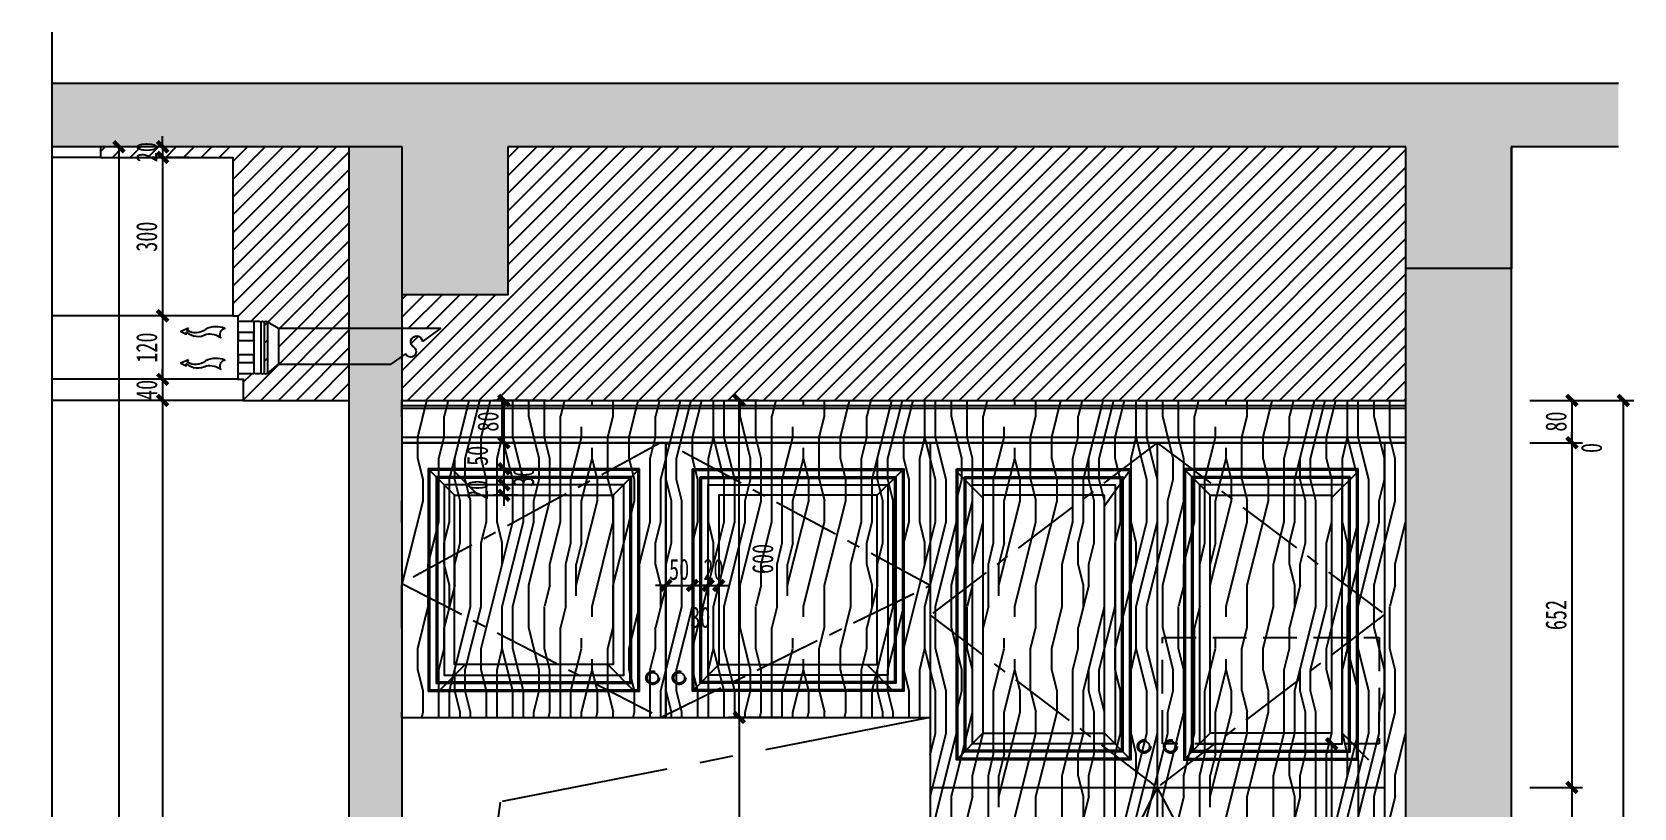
# Model space of a CAD drawing. Header units: millimetres. Extents: x 3111864 to 3154170, y -3068724 to -3044687.
# Drawn here: x 3114347 to 3117379, y -3059786 to -3058317 of the extents above; entities that cross this region are included whole.
import ezdxf

# ---------------------------------------------------------------- set-up
doc = ezdxf.new("R2010")
doc.units = ezdxf.units.MM
doc.header["$LTSCALE"] = 500
doc.header["$MEASUREMENT"] = 0
doc.header["$PDMODE"] = 2
doc.linetypes.add('CENTER', pattern=[50.8, 31.75, -6.35, 6.35, -6.35])
doc.linetypes.add('DASHED', pattern=[19.05, 12.7, -6.35])
doc.layers.get('0').update_dxf_attribs({"linetype": 'CONTINUOUS'})
doc.layers.get('DEFPOINTS').update_dxf_attribs({"linetype": 'CONTINUOUS'})
for name, color, linetype in [('A-土建墙（含管井、立管）', 6, 'CONTINUOUS'), ('D-节点尺寸', 5, 'CONTINUOUS'), ('E-楼板、墙体', 6, 'CONTINUOUS'), ('E-立面填充', 250, 'CONTINUOUS'), ('E-立面活动家具', 22, 'DASHED'), ('E-立面造型线', 3, 'CONTINUOUS'), ('E-立面风口', 44, 'CONTINUOUS'), ('E-顶面轮廓线', 4, 'CONTINUOUS'), ('W-尺寸', 5, 'CONTINUOUS'), ('W-索引符号', 2, 'CONTINUOUS')]:
    doc.layers.add(name, color=color, linetype=linetype)
doc.layers.add('DEFPOINTS(视图框)', color=250, linetype='CONTINUOUS', plot=False)
doc.styles.add('DIM', font='SimSun.ttf', dxfattribs={"width": 0.7})
doc.dimstyles.new('20', dxfattribs={"dimscale": 20, "dimtxt": 2, "dimasz": 1, "dimexe": 1, "dimexo": 1, "dimgap": 0.5, "dimtad": 1, "dimdec": 0, "dimzin": 0, "dimdsep": 46, "dimtxsty": 'DIM', "dimblk": 'ARCHTICK', "dimcen": 0, "dimclrd": 5, "dimclre": 5, "dimclrt": 35, "dimadec": 0, "dimazin": 0, "dimtfac": 0.5, "dimtdec": 0, "dimtix": 1, "dimtmove": 2, "dimatfit": 2, "dimldrblk": 'A', "dimfxl": 0, "dimtolj": 1, "dimtzin": 0, "dimlwd": -1, "dimlwe": -1, "dimarcsym": 0})

# ---------------------------------------------------------------- blocks, each defined once
blk = doc.blocks.new('ac vent')
at = {"layer": 'E-立面风口'}
for p, q in [((857012.9, 543587.1, 0), (856992.4, 543574.9, 0)), ((856992.4, 543574.9, 0), (856685.3, 543574.9, 0)), ((856685.3, 543574.9, 0), (856719.7, 543550, 0)), ((856751.8, 543526.8, 0), (856779.4, 543506.9, 0)), ((856992.4, 543506.9, 0), (856779.4, 543506.9, 0)), ((857012.9, 543489.6), (856992.4, 543506.9, 0))]:
    blk.add_line(p, q, dxfattribs=at)
at = {"layer": 'E-立面风口', "color": 251}
for p, q in [((857012.9, 543587.1, 0), (857012.9, 543489.6, 0)), ((857019.4, 543587.1, 0), (857019.4, 543489.6, 0)), ((857019.4, 543587.1, 0), (857019.4, 543489.6, 0)), ((857025.9, 543587.1, 0), (857025.9, 543489.6, 0)), ((857038.9, 543587.1), (857038.9, 543489.6)), ((856992.4, 543574.9, 0), (856992.4, 543506.9, 0))]:
    blk.add_line(p, q, dxfattribs=at)
for points in [[(857038.9, 543488.4), (857068.9, 543488.4), (857068.9, 543588.4), (857038.9, 543588.4)], [(857038.9, 543566.9), (857068.9, 543566.9), (857068.9, 543551.9), (857038.9, 543551.9), (857038.9, 543566.9)], [(857038.9, 543524.9), (857068.9, 543524.9), (857068.9, 543509.9), (857038.9, 543509.9), (857038.9, 543524.9)]]:
    blk.add_lwpolyline(points, close=True, dxfattribs=at)
at = {"layer": 'E-立面风口', "color": 146}
for points in [[(857162.7, 543574.9), (857176.9, 543569), (857167.3, 543563.6), (857166.4, 543567.7, -0.314977), (857128.6, 543563.8, 0.215979), (857101.2, 543556.9, 0.526014), (857093.7, 543574.5, -0.227397), (857130.3, 543572.9, 0.329932), (857165.1, 543571)], [(857162.7, 543515), (857176.9, 543509.1), (857167.3, 543503.8), (857166.4, 543507.8, -0.314977), (857128.6, 543503.9, 0.215979), (857101.2, 543497, 0.526014), (857093.7, 543514.6, -0.227397), (857130.3, 543513, 0.329932), (857165.1, 543511.1)]]:
    blk.add_lwpolyline(points, format="xyb", close=True, dxfattribs=at)
at = {"layer": 'E-立面风口'}
for centre, radius, start, end in [((857016.2, 543583.6, 0), 4.78, 47.1266, 132.8734), ((857022.7, 543583.6, 0), 4.78, 47.1266, 132.8734), ((857032.4, 543571.2), 17.2, 67.7862, 112.2138), ((856730.9, 543549.2, 0), 11.2, 294.8307, 175.5568), ((856742.1, 543530.8, 0), 10.5, 128.6571, 337.6411), ((857016.2, 543493.1), 4.78, 227.1266, 312.8734), ((857022.7, 543493.1), 4.78, 227.1266, 312.8734), ((857032.4, 543505.6), 17.2, 247.7862, 292.2138)]:
    blk.add_arc(centre, radius, start, end, dxfattribs=at)
blk = doc.blocks.new('_ArchTick')
at = {"color": 0, "linetype": 'ByBlock', "const_width": 0.4}
blk.add_lwpolyline([(-0.5, -0.5), (0.5, 0.5)], dxfattribs=at)
blk = doc.blocks.new('*D1214')
at = {"layer": 'DEFPOINTS', "color": 0, "ltscale": 100}
for p in [(3116729.5, -3059014.6), (3116729.5, -3059094.6, 0), (3117262.1, -3059094.6)]:
    blk.add_point(p, dxfattribs=at)
at = {"layer": 'W-尺寸', "color": 5, "ltscale": 100}
for p, q in [((3117182.1, -3059014.6), (3117282.1, -3059014.6)), ((3117262.1, -3059014.6), (3117262.1, -3059094.6)), ((3117182.1, -3059094.6), (3117282.1, -3059094.6))]:
    blk.add_line(p, q, dxfattribs=at)
at = {"layer": 'W-尺寸', "color": 5, "ltscale": 100, "xscale": 20, "yscale": 20, "zscale": 20}
for p, rotation in [((3117262.1, -3059014.6), 90), ((3117262.1, -3059094.6), 270)]:
    blk.add_blockref('_ArchTick', p, dxfattribs=dict(at, rotation=rotation))
at = {"layer": 'W-尺寸', "color": 35, "ltscale": 100, "insert": (3117232.1, -3059054.6), "char_height": 40, "attachment_point": 5, "rotation": 90, "style": 'DIM'}
blk.add_mtext('\\A1;80', dxfattribs=at)
blk = doc.blocks.new('A')
for p, q in [((-0.37, 0), (-2.13, 0)), ((-1.44, 1.15), (-1.09, 1.44)), ((-1.44, 1.15), (-0.37, 0)), ((-1.44, -1.15), (-0.37, 0)), ((-1.09, 1.44), (0, 0)), ((-1.09, -1.44), (0, 0)), ((-1.44, -1.15), (-1.09, -1.44))]:
    blk.add_line(p, q)
for points in [[(-1.44, 1.15), (-1.09, 1.44), (-0.37, 0), (0, 0)], [(-1.44, -1.15), (-1.09, -1.44), (-0.37, 0), (0, 0)]]:
    blk.add_solid(points)
blk = doc.blocks.new('*D1199')
at = {"layer": 'DEFPOINTS', "color": 0, "ltscale": 100}
for p in [(3116729.5, -3059094.6, 0), (3116782, -3059094.6), (3117262.1, -3059094.6)]:
    blk.add_point(p, dxfattribs=at)
at = {"layer": 'W-尺寸', "color": 5, "ltscale": 100}
for p, q in [((3117262.1, -3059094.6), (3117262.1, -3059074.6)), ((3117182.1, -3059094.6), (3117282.1, -3059094.6)), ((3117182.1, -3059094.6), (3117282.1, -3059094.6)), ((3117262.1, -3059094.6), (3117262.1, -3059114.6))]:
    blk.add_line(p, q, dxfattribs=at)
at = {"layer": 'W-尺寸', "color": 5, "ltscale": 100, "xscale": 20, "yscale": 20, "zscale": 20}
for rotation in [270, 90]:
    blk.add_blockref('_ArchTick', (3117262.1, -3059094.6), dxfattribs=dict(at, rotation=rotation))
at = {"layer": 'W-尺寸', "color": 35, "ltscale": 100, "insert": (3117299.2, -3059104.6), "char_height": 40, "attachment_point": 5, "rotation": 90, "style": 'DIM'}
blk.add_mtext('\\A1;0', dxfattribs=at)
blk = doc.blocks.new('*D1200')
at = {"layer": 'DEFPOINTS', "color": 0, "ltscale": 100}
for p in [(3116782, -3059094.6), (3116773, -3059747.1, 0), (3117262.1, -3059747.1)]:
    blk.add_point(p, dxfattribs=at)
at = {"layer": 'W-尺寸', "color": 5, "ltscale": 100}
for p, q in [((3117182.1, -3059094.6), (3117282.1, -3059094.6)), ((3117262.1, -3059094.6), (3117262.1, -3059747.1)), ((3117182.1, -3059747.1), (3117282.1, -3059747.1))]:
    blk.add_line(p, q, dxfattribs=at)
at = {"layer": 'W-尺寸', "color": 5, "ltscale": 100, "xscale": 20, "yscale": 20, "zscale": 20}
for p, rotation in [((3117262.1, -3059094.6), 90), ((3117262.1, -3059747.1), 270)]:
    blk.add_blockref('_ArchTick', p, dxfattribs=dict(at, rotation=rotation))
at = {"layer": 'W-尺寸', "color": 35, "ltscale": 100, "insert": (3117232.1, -3059420.8), "char_height": 40, "attachment_point": 5, "rotation": 90, "style": 'DIM'}
blk.add_mtext('\\A1;652', dxfattribs=at)
blk = doc.blocks.new('*D1201')
at = {"layer": 'DEFPOINTS', "color": 0, "ltscale": 100}
for p in [(3116793, -3059747.1, 0), (3116802, -3061444.6), (3117262.1, -3061444.6)]:
    blk.add_point(p, dxfattribs=at)
at = {"layer": 'W-尺寸', "color": 5, "ltscale": 100}
for p, q in [((3117182.1, -3059747.1), (3117282.1, -3059747.1)), ((3117262.1, -3059747.1), (3117262.1, -3061444.6)), ((3117182.1, -3061444.6), (3117282.1, -3061444.6))]:
    blk.add_line(p, q, dxfattribs=at)
at = {"layer": 'W-尺寸', "color": 5, "ltscale": 100, "xscale": 20, "yscale": 20, "zscale": 20}
for p, rotation in [((3117262.1, -3059747.1), 90), ((3117262.1, -3061444.6), 270)]:
    blk.add_blockref('_ArchTick', p, dxfattribs=dict(at, rotation=rotation))
at = {"layer": 'W-尺寸', "color": 35, "ltscale": 100, "insert": (3117232.1, -3060595.8), "char_height": 40, "attachment_point": 5, "rotation": 90, "style": 'DIM'}
blk.add_mtext('\\A1;1698', dxfattribs=at)
blk = doc.blocks.new('*D1202')
at = {"layer": 'DEFPOINTS', "color": 0, "ltscale": 100}
for p in [(3116983.8, -3059014.6), (3117359.5, -3059014.6), (3116983.8, -3061464.6)]:
    blk.add_point(p, dxfattribs=at)
at = {"layer": 'W-尺寸', "color": 5, "ltscale": 100}
for p, q in [((3117279.5, -3059014.6), (3117379.5, -3059014.6)), ((3117359.5, -3061464.6), (3117359.5, -3059014.6)), ((3117279.5, -3061464.6), (3117379.5, -3061464.6))]:
    blk.add_line(p, q, dxfattribs=at)
at = {"layer": 'W-尺寸', "color": 5, "ltscale": 100, "xscale": 20, "yscale": 20, "zscale": 20}
for p, rotation in [((3117359.5, -3059014.6), 90), ((3117359.5, -3061464.6), 270)]:
    blk.add_blockref('_ArchTick', p, dxfattribs=dict(at, rotation=rotation))
at = {"layer": 'W-尺寸', "color": 35, "ltscale": 100, "insert": (3117329.5, -3060239.6), "char_height": 40, "attachment_point": 5, "rotation": 90, "style": 'DIM'}
blk.add_mtext('\\A1;2450', dxfattribs=at)
blk = doc.blocks.new('*D1213')
at = {"layer": 'DEFPOINTS', "color": 0, "ltscale": 100}
for p in [(3115802.2, -3059614.6, 0), (3115686, -3061064.6), (3115802.2, -3061064.6, 0)]:
    blk.add_point(p, dxfattribs=at)
at = {"layer": 'W-尺寸', "color": 5, "ltscale": 100}
for p, q in [((3115766, -3059614.6), (3115666, -3059614.6)), ((3115686, -3059614.6), (3115686, -3061064.6)), ((3115766, -3061064.6), (3115666, -3061064.6))]:
    blk.add_line(p, q, dxfattribs=at)
at = {"layer": 'W-尺寸', "color": 5, "ltscale": 100, "xscale": 20, "yscale": 20, "zscale": 20}
for p, rotation in [((3115686, -3059614.6), 90), ((3115686, -3061064.6), 270)]:
    blk.add_blockref('_ArchTick', p, dxfattribs=dict(at, rotation=rotation))
at = {"layer": 'W-尺寸', "color": 35, "ltscale": 100, "insert": (3115656, -3060339.6), "char_height": 40, "attachment_point": 5, "rotation": 90, "style": 'DIM'}
blk.add_mtext('\\A1;1450', dxfattribs=at)
blk = doc.blocks.new('*U1124')
at = {"color": 35}
blk.add_lwpolyline([(85.19, 0), (1.44, 0), (2.55, -1.43, -0.901243), (2.15, -1.81), (-2.15, 1.81, 0.901243), (-2.55, 1.43), (-1.44, 0), (-85.19, 0)], format="xyb", dxfattribs=at)
blk = doc.blocks.new('*D1218')
at = {"layer": 'DEFPOINTS', "color": 0, "ltscale": 100}
for p in [(3115341.3, -3059014.6), (3115240.6, -3059094.6), (3115341.3, -3059094.6, 0)]:
    blk.add_point(p, dxfattribs=at)
at = {"layer": 'DEFPOINTS(视图框)', "color": 5, "ltscale": 100}
for p, q in [((3115320.6, -3059014.6), (3115220.6, -3059014.6)), ((3115240.6, -3059014.6), (3115240.6, -3059094.6)), ((3115320.6, -3059094.6), (3115220.6, -3059094.6))]:
    blk.add_line(p, q, dxfattribs=at)
at = {"layer": 'DEFPOINTS(视图框)', "color": 5, "ltscale": 100, "xscale": 20, "yscale": 20, "zscale": 20}
for p, rotation in [((3115240.6, -3059014.6), 90), ((3115240.6, -3059094.6), 270)]:
    blk.add_blockref('_ArchTick', p, dxfattribs=dict(at, rotation=rotation))
at = {"layer": 'DEFPOINTS(视图框)', "color": 35, "ltscale": 100, "insert": (3115210.6, -3059054.6), "char_height": 40, "attachment_point": 5, "rotation": 90, "style": 'DIM'}
blk.add_mtext('\\A1;80', dxfattribs=at)
blk = doc.blocks.new('*D1219')
at = {"layer": 'DEFPOINTS', "color": 0, "ltscale": 100}
for p in [(3115285.1, -3059094.6, 0), (3115240.6, -3059144.1), (3115274.2, -3059144.1, 0)]:
    blk.add_point(p, dxfattribs=at)
at = {"layer": 'DEFPOINTS(视图框)', "color": 5, "ltscale": 100}
for p, q in [((3115265.1, -3059094.6), (3115220.6, -3059094.6)), ((3115240.6, -3059094.6), (3115240.6, -3059144.1)), ((3115254.2, -3059144.1), (3115220.6, -3059144.1))]:
    blk.add_line(p, q, dxfattribs=at)
at = {"layer": 'DEFPOINTS(视图框)', "color": 5, "ltscale": 100, "xscale": 20, "yscale": 20, "zscale": 20}
for p, rotation in [((3115240.6, -3059094.6), 90), ((3115240.6, -3059144.1), 270)]:
    blk.add_blockref('_ArchTick', p, dxfattribs=dict(at, rotation=rotation))
at = {"layer": 'DEFPOINTS(视图框)', "color": 35, "ltscale": 100, "insert": (3115190.6, -3059119.3), "char_height": 40, "attachment_point": 5, "rotation": 90, "style": 'DIM'}
blk.add_mtext('\\A1;50', dxfattribs=at)
blk = doc.blocks.new('*D1220')
at = {"layer": 'DEFPOINTS', "color": 0, "ltscale": 100}
for p in [(3115274.2, -3059144.1, 0), (3115240.6, -3059174.1), (3115286.4, -3059174.1, 0)]:
    blk.add_point(p, dxfattribs=at)
at = {"layer": 'DEFPOINTS(视图框)', "color": 5, "ltscale": 100}
for p, q in [((3115254.2, -3059144.1), (3115220.6, -3059144.1)), ((3115240.6, -3059144.1), (3115240.6, -3059174.1)), ((3115266.4, -3059174.1), (3115220.6, -3059174.1))]:
    blk.add_line(p, q, dxfattribs=at)
at = {"layer": 'DEFPOINTS(视图框)', "color": 5, "ltscale": 100, "xscale": 20, "yscale": 20, "zscale": 20}
for p, rotation in [((3115240.6, -3059144.1), 90), ((3115240.6, -3059174.1), 270)]:
    blk.add_blockref('_ArchTick', p, dxfattribs=dict(at, rotation=rotation))
at = {"layer": 'DEFPOINTS(视图框)', "color": 35, "ltscale": 100, "insert": (3115277.9, -3059159.1), "char_height": 40, "attachment_point": 5, "rotation": 90, "style": 'DIM'}
blk.add_mtext('\\A1;30', dxfattribs=at)
blk = doc.blocks.new('*D1221')
at = {"layer": 'DEFPOINTS', "color": 0, "ltscale": 100}
for p in [(3115286.4, -3059174.1, 0), (3115240.6, -3059194.1), (3115286.4, -3059194.1)]:
    blk.add_point(p, dxfattribs=at)
at = {"layer": 'DEFPOINTS(视图框)', "color": 5, "ltscale": 100}
for p, q in [((3115266.4, -3059174.1), (3115220.6, -3059174.1)), ((3115240.6, -3059174.1), (3115240.6, -3059154.1)), ((3115240.6, -3059174.1), (3115240.6, -3059194.1)), ((3115266.4, -3059194.1), (3115220.6, -3059194.1)), ((3115240.6, -3059194.1), (3115240.6, -3059214.1))]:
    blk.add_line(p, q, dxfattribs=at)
at = {"layer": 'DEFPOINTS(视图框)', "color": 5, "ltscale": 100, "xscale": 20, "yscale": 20, "zscale": 20}
for p, rotation in [((3115240.6, -3059174.1), 270), ((3115240.6, -3059194.1), 90)]:
    blk.add_blockref('_ArchTick', p, dxfattribs=dict(at, rotation=rotation))
at = {"layer": 'DEFPOINTS(视图框)', "color": 35, "ltscale": 100, "insert": (3115190.6, -3059184.1), "char_height": 40, "attachment_point": 5, "rotation": 90, "style": 'DIM'}
blk.add_mtext('\\A1;20', dxfattribs=at)
blk = doc.blocks.new('*D1222')
at = {"layer": 'DEFPOINTS', "color": 0, "ltscale": 100}
for p in [(3115547.2, -3059344.6, 0), (3115597.2, -3059344.6, 0), (3115597.2, -3059364.6)]:
    blk.add_point(p, dxfattribs=at)
at = {"layer": 'DEFPOINTS(视图框)', "color": 5, "ltscale": 100}
for p, q in [((3115547.2, -3059364.6), (3115527.2, -3059364.6)), ((3115547.2, -3059364.6), (3115547.2, -3059384.6)), ((3115547.2, -3059364.6), (3115597.2, -3059364.6)), ((3115597.2, -3059364.6), (3115597.2, -3059384.6)), ((3115597.2, -3059364.6), (3115617.2, -3059364.6))]:
    blk.add_line(p, q, dxfattribs=at)
at = {"layer": 'DEFPOINTS(视图框)', "color": 5, "ltscale": 100, "xscale": 20, "yscale": 20, "zscale": 20}
blk.add_blockref('_ArchTick', (3115547.2, -3059364.6), dxfattribs=at)
at = {"layer": 'DEFPOINTS(视图框)', "color": 5, "ltscale": 100, "xscale": 20, "yscale": 20, "zscale": 20, "rotation": 180}
blk.add_blockref('_ArchTick', (3115597.2, -3059364.6), dxfattribs=at)
at = {"layer": 'DEFPOINTS(视图框)', "color": 35, "ltscale": 100, "insert": (3115572.2, -3059334.6), "char_height": 40, "attachment_point": 5, "style": 'DIM'}
blk.add_mtext('\\A1;50', dxfattribs=at)
blk = doc.blocks.new('*D1223')
at = {"layer": 'DEFPOINTS', "color": 0, "ltscale": 100}
for p in [(3115597.2, -3059344.6, 0), (3115627.2, -3059337, 0), (3115627.2, -3059364.6)]:
    blk.add_point(p, dxfattribs=at)
at = {"layer": 'DEFPOINTS(视图框)', "color": 5, "ltscale": 100}
for p, q in [((3115627.2, -3059357), (3115627.2, -3059384.6)), ((3115597.2, -3059364.6), (3115597.2, -3059384.6)), ((3115597.2, -3059364.6), (3115627.2, -3059364.6))]:
    blk.add_line(p, q, dxfattribs=at)
at = {"layer": 'DEFPOINTS(视图框)', "color": 5, "ltscale": 100, "xscale": 20, "yscale": 20, "zscale": 20, "rotation": 180}
blk.add_blockref('_ArchTick', (3115597.2, -3059364.6), dxfattribs=at)
at = {"layer": 'DEFPOINTS(视图框)', "color": 5, "ltscale": 100, "xscale": 20, "yscale": 20, "zscale": 20}
blk.add_blockref('_ArchTick', (3115627.2, -3059364.6), dxfattribs=at)
at = {"layer": 'DEFPOINTS(视图框)', "color": 35, "ltscale": 100, "insert": (3115612.2, -3059425.4), "char_height": 40, "attachment_point": 5, "style": 'DIM'}
blk.add_mtext('\\A1;30', dxfattribs=at)
blk = doc.blocks.new('*D1224')
at = {"layer": 'DEFPOINTS', "color": 0, "ltscale": 100}
for p in [(3115627.2, -3059337, 0), (3115647.2, -3059337), (3115647.2, -3059364.6)]:
    blk.add_point(p, dxfattribs=at)
at = {"layer": 'DEFPOINTS(视图框)', "color": 5, "ltscale": 100}
for p, q in [((3115627.2, -3059357), (3115627.2, -3059384.6)), ((3115647.2, -3059357), (3115647.2, -3059384.6)), ((3115627.2, -3059364.6), (3115607.2, -3059364.6)), ((3115627.2, -3059364.6), (3115647.2, -3059364.6)), ((3115647.2, -3059364.6), (3115667.2, -3059364.6))]:
    blk.add_line(p, q, dxfattribs=at)
at = {"layer": 'DEFPOINTS(视图框)', "color": 5, "ltscale": 100, "xscale": 20, "yscale": 20, "zscale": 20}
blk.add_blockref('_ArchTick', (3115627.2, -3059364.6), dxfattribs=at)
at = {"layer": 'DEFPOINTS(视图框)', "color": 5, "ltscale": 100, "xscale": 20, "yscale": 20, "zscale": 20, "rotation": 180}
blk.add_blockref('_ArchTick', (3115647.2, -3059364.6), dxfattribs=at)
at = {"layer": 'DEFPOINTS(视图框)', "color": 35, "ltscale": 100, "insert": (3115637.2, -3059334.6), "char_height": 40, "attachment_point": 5, "style": 'DIM'}
blk.add_mtext('\\A1;20', dxfattribs=at)
blk = doc.blocks.new('*D1225')
at = {"layer": 'DEFPOINTS', "color": 0, "ltscale": 100}
for p in [(3115686, -3059014.6), (3115742.4, -3059014.6), (3115742.4, -3059614.6)]:
    blk.add_point(p, dxfattribs=at)
at = {"layer": 'DEFPOINTS(视图框)', "color": 5, "ltscale": 100}
for p, q in [((3115722.4, -3059014.6), (3115666, -3059014.6)), ((3115686, -3059614.6), (3115686, -3059014.6)), ((3115722.4, -3059614.6), (3115666, -3059614.6))]:
    blk.add_line(p, q, dxfattribs=at)
at = {"layer": 'DEFPOINTS(视图框)', "color": 5, "ltscale": 100, "xscale": 20, "yscale": 20, "zscale": 20}
for p, rotation in [((3115686, -3059014.6), 90), ((3115686, -3059614.6), 270)]:
    blk.add_blockref('_ArchTick', p, dxfattribs=dict(at, rotation=rotation))
at = {"layer": 'DEFPOINTS(视图框)', "color": 35, "ltscale": 100, "insert": (3115730.6, -3059314.6), "char_height": 40, "attachment_point": 5, "rotation": 90, "style": 'DIM'}
blk.add_mtext('\\A1;600', dxfattribs=at)
blk = doc.blocks.new('*D1226')
at = {"layer": 'DEFPOINTS', "color": 0, "ltscale": 100}
for p in [(3114663.4, -3058534.6, 0), (3114594.6, -3058554.6), (3114663.4, -3058554.6)]:
    blk.add_point(p, dxfattribs=at)
at = {"layer": 'DEFPOINTS(视图框)', "color": 5, "ltscale": 100}
for p, q in [((3114643.4, -3058534.6), (3114574.6, -3058534.6)), ((3114594.6, -3058534.6), (3114594.6, -3058514.6)), ((3114594.6, -3058534.6), (3114594.6, -3058554.6)), ((3114643.4, -3058554.6), (3114574.6, -3058554.6)), ((3114594.6, -3058554.6), (3114594.6, -3058574.6))]:
    blk.add_line(p, q, dxfattribs=at)
at = {"layer": 'DEFPOINTS(视图框)', "color": 5, "ltscale": 100, "xscale": 20, "yscale": 20, "zscale": 20}
for p, rotation in [((3114594.6, -3058534.6), 270), ((3114594.6, -3058554.6), 90)]:
    blk.add_blockref('_ArchTick', p, dxfattribs=dict(at, rotation=rotation))
at = {"layer": 'DEFPOINTS(视图框)', "color": 35, "ltscale": 100, "insert": (3114564.6, -3058544.6), "char_height": 40, "attachment_point": 5, "rotation": 90, "style": 'DIM'}
blk.add_mtext('\\A1;20', dxfattribs=at)
blk = doc.blocks.new('*D1227')
at = {"layer": 'DEFPOINTS', "color": 0, "ltscale": 100}
for p in [(3114663.4, -3058554.6), (3114594.6, -3058854.6), (3114645.7, -3058854.6, 0)]:
    blk.add_point(p, dxfattribs=at)
at = {"layer": 'DEFPOINTS(视图框)', "color": 5, "ltscale": 100}
for p, q in [((3114643.4, -3058554.6), (3114574.6, -3058554.6)), ((3114594.6, -3058554.6), (3114594.6, -3058854.6)), ((3114625.7, -3058854.6), (3114574.6, -3058854.6))]:
    blk.add_line(p, q, dxfattribs=at)
at = {"layer": 'DEFPOINTS(视图框)', "color": 5, "ltscale": 100, "xscale": 20, "yscale": 20, "zscale": 20}
for p, rotation in [((3114594.6, -3058554.6), 90), ((3114594.6, -3058854.6), 270)]:
    blk.add_blockref('_ArchTick', p, dxfattribs=dict(at, rotation=rotation))
at = {"layer": 'DEFPOINTS(视图框)', "color": 35, "ltscale": 100, "insert": (3114564.6, -3058704.6), "char_height": 40, "attachment_point": 5, "rotation": 90, "style": 'DIM'}
blk.add_mtext('\\A1;300', dxfattribs=at)
blk = doc.blocks.new('*D1228')
at = {"layer": 'DEFPOINTS', "color": 0, "ltscale": 100}
for p in [(3114645.7, -3058854.6, 0), (3114594.6, -3058974.6), (3114645.7, -3058974.6, 0)]:
    blk.add_point(p, dxfattribs=at)
at = {"layer": 'DEFPOINTS(视图框)', "color": 5, "ltscale": 100}
for p, q in [((3114625.7, -3058854.6), (3114574.6, -3058854.6)), ((3114594.6, -3058854.6), (3114594.6, -3058974.6)), ((3114625.7, -3058974.6), (3114574.6, -3058974.6))]:
    blk.add_line(p, q, dxfattribs=at)
at = {"layer": 'DEFPOINTS(视图框)', "color": 5, "ltscale": 100, "xscale": 20, "yscale": 20, "zscale": 20}
for p, rotation in [((3114594.6, -3058854.6), 90), ((3114594.6, -3058974.6), 270)]:
    blk.add_blockref('_ArchTick', p, dxfattribs=dict(at, rotation=rotation))
at = {"layer": 'DEFPOINTS(视图框)', "color": 35, "ltscale": 100, "insert": (3114564.6, -3058914.6), "char_height": 40, "attachment_point": 5, "rotation": 90, "style": 'DIM'}
blk.add_mtext('\\A1;120', dxfattribs=at)
blk = doc.blocks.new('*D1229')
at = {"layer": 'DEFPOINTS', "color": 0, "ltscale": 100}
for p in [(3114645.7, -3058974.6, 0), (3114594.6, -3059014.6), (3114655.4, -3059014.6, 0)]:
    blk.add_point(p, dxfattribs=at)
at = {"layer": 'DEFPOINTS(视图框)', "color": 5, "ltscale": 100}
for p, q in [((3114594.6, -3058974.6), (3114594.6, -3058954.6)), ((3114625.7, -3058974.6), (3114574.6, -3058974.6)), ((3114594.6, -3058974.6), (3114594.6, -3059014.6)), ((3114635.4, -3059014.6), (3114574.6, -3059014.6)), ((3114594.6, -3059014.6), (3114594.6, -3059034.6))]:
    blk.add_line(p, q, dxfattribs=at)
at = {"layer": 'DEFPOINTS(视图框)', "color": 5, "ltscale": 100, "xscale": 20, "yscale": 20, "zscale": 20}
for p, rotation in [((3114594.6, -3058974.6), 270), ((3114594.6, -3059014.6), 90)]:
    blk.add_blockref('_ArchTick', p, dxfattribs=dict(at, rotation=rotation))
at = {"layer": 'DEFPOINTS(视图框)', "color": 35, "ltscale": 100, "insert": (3114564.6, -3058994.6), "char_height": 40, "attachment_point": 5, "rotation": 90, "style": 'DIM'}
blk.add_mtext('\\A1;40', dxfattribs=at)
blk = doc.blocks.new('*D1230')
at = {"layer": 'DEFPOINTS', "color": 0, "ltscale": 100}
for p in [(3114655.4, -3059014.6, 0), (3114594.6, -3061344.6), (3114827.6, -3061344.6, 0)]:
    blk.add_point(p, dxfattribs=at)
at = {"layer": 'DEFPOINTS(视图框)', "color": 5, "ltscale": 100}
for p, q in [((3114635.4, -3059014.6), (3114574.6, -3059014.6)), ((3114594.6, -3059014.6), (3114594.6, -3061344.6)), ((3114674.6, -3061344.6), (3114574.6, -3061344.6))]:
    blk.add_line(p, q, dxfattribs=at)
at = {"layer": 'DEFPOINTS(视图框)', "color": 5, "ltscale": 100, "xscale": 20, "yscale": 20, "zscale": 20}
for p, rotation in [((3114594.6, -3059014.6), 90), ((3114594.6, -3061344.6), 270)]:
    blk.add_blockref('_ArchTick', p, dxfattribs=dict(at, rotation=rotation))
at = {"layer": 'DEFPOINTS(视图框)', "color": 35, "ltscale": 100, "insert": (3114564.6, -3060179.6), "char_height": 40, "attachment_point": 5, "rotation": 90, "style": 'DIM'}
blk.add_mtext('\\A1;2330', dxfattribs=at)
blk = doc.blocks.new('*D1232')
at = {"layer": 'DEFPOINTS', "color": 0, "ltscale": 100}
for p in [(3114663.4, -3058534.6, 0), (3114511.8, -3061464.6), (3114674.6, -3061464.6)]:
    blk.add_point(p, dxfattribs=at)
at = {"layer": 'DEFPOINTS(视图框)', "color": 5, "ltscale": 100}
for p, q in [((3114591.8, -3058534.6), (3114491.8, -3058534.6)), ((3114511.8, -3058534.6), (3114511.8, -3061464.6)), ((3114591.8, -3061464.6), (3114491.8, -3061464.6))]:
    blk.add_line(p, q, dxfattribs=at)
at = {"layer": 'DEFPOINTS(视图框)', "color": 5, "ltscale": 100, "xscale": 20, "yscale": 20, "zscale": 20}
for p, rotation in [((3114511.8, -3058534.6), 90), ((3114511.8, -3061464.6), 270)]:
    blk.add_blockref('_ArchTick', p, dxfattribs=dict(at, rotation=rotation))
at = {"layer": 'DEFPOINTS(视图框)', "color": 35, "ltscale": 100, "insert": (3114481.8, -3059999.6), "char_height": 40, "attachment_point": 5, "rotation": 90, "style": 'DIM'}
blk.add_mtext('\\A1;2930', dxfattribs=at)
blk = doc.blocks.new('*D1234')
at = {"layer": 'DEFPOINTS', "color": 0, "ltscale": 100}
for p in [(3116814.9, -3059664.6, 0), (3116794.9, -3060114.6, 0), (3116807.2, -3060114.6)]:
    blk.add_point(p, dxfattribs=at)
at = {"layer": 'DEFPOINTS(视图框)', "color": 5, "ltscale": 100}
for p, q in [((3116807.2, -3059664.6), (3116787.2, -3059664.6)), ((3116807.2, -3059664.6), (3116807.2, -3060114.6)), ((3116807.2, -3060114.6), (3116827.2, -3060114.6))]:
    blk.add_line(p, q, dxfattribs=at)
at = {"layer": 'DEFPOINTS(视图框)', "color": 5, "ltscale": 100, "xscale": 20, "yscale": 20, "zscale": 20}
for p, rotation in [((3116807.2, -3059664.6), 90), ((3116807.2, -3060114.6), 270)]:
    blk.add_blockref('_ArchTick', p, dxfattribs=dict(at, rotation=rotation))
at = {"layer": 'DEFPOINTS(视图框)', "color": 35, "ltscale": 100, "insert": (3116777.2, -3059889.6), "char_height": 40, "attachment_point": 5, "rotation": 90, "style": 'DIM'}
blk.add_mtext('\\A1;450', dxfattribs=at)

msp = doc.modelspace()

# ---------------------------------------------------------------- hatches: boundary and pattern name
at = {"linetype": 'ByBlock', "ltscale": 0.15}
h = msp.add_hatch(dxfattribs=at)
h.set_pattern_fill('FB木纹中SC300', color=250, scale=100, angle=90, style=0, pattern_type=2)
h.set_pattern_definition([(90, (3115047.24, -3061444.58), (-400, 2e-14), [80, -120, 40, -160]), (90, (3115037.24, -3061164.58), (-400, 2e-14), [80, -320]), (90, (3115017.24, -3061204.58), (-400, 2e-14), [40, -360]), (90, (3115007.24, -3061424.58), (-400, 2e-14), [20, -280, 20, -80]), (90, (3114987.24, -3061284.58), (-400, 2e-14), [80, -120, 20, -180]), (90, (3114977.24, -3061384.58), (-400, 2e-14), [60, -340]), (90, (3114967.24, -3061284.58), (-400, 2e-14), [120, -280]), (90, (3114957.24, -3061404.58), (-400, 2e-14), [80, -320]), (90, (3114947.24, -3061244.58), (-400, 2e-14), [200, -200]), (90, (3114927.24, -3061364.58), (-400, 2e-14), [40, -120, 80, -160]), (90, (3114917.24, -3061084.58), (-400, 2e-14), [80, -320]), (90, (3114907.24, -3061164.58), (-400, 2e-14), [40, -360]), (90, (3114897.24, -3061244.58), (-400, 2e-14), [40, -360]), (90, (3114887.24, -3061444.58), (-400, 2e-14), [80, -320]), (90, (3114877.24, -3061244.58), (-400, 2e-14), [80, -320]), (90, (3114857.24, -3061244.58), (-400, 2e-14), [80, -80, 80, -160]), (90, (3114837.24, -3061324.58), (-400, 2e-14), [40, -200, 80, -80]), (90, (3114827.24, -3061244.58), (-400, 2e-14), [120, -280]), (90, (3114807.24, -3061244.58), (-400, 2e-14), [80, -320]), (90, (3114797.24, -3061404.58), (-400, 2e-14), [120, -160, 40, -80]), (90, (3114777.24, -3061404.58), (-400, 2e-14), [200, -200]), (90, (3114767.24, -3061164.58), (-400, 2e-14), [40, -360]), (90, (3114757.24, -3061284.58), (-400, 2e-14), [80, -320]), (90, (3114747.24, -3061364.58), (-400, 2e-14), [40, -160, 40, -160]), (90, (3114737.24, -3061404.58), (-400, 2e-14), [40, -120, 80, -160]), (90, (3114727.24, -3061324.58), (-400, 2e-14), [40, -200, 40, -120]), (90, (3114717.24, -3061244.58), (-400, 2e-14), [120, -280]), (90, (3114697.24, -3061404.58), (-400, 2e-14), [80, -320]), (90, (3114687.24, -3061204.58), (-400, 2e-14), [40, -360]), (90, (3114677.24, -3061124.58), (-400, 2e-14), [40, -360]), (104.0362, (3115017.24, -3061164.58), (1e-08, 400), [41.2, -1608.042]), (104.0362, (3114927.24, -3061124.58), (1e-08, 400), [41.2, -1608.042]), (104.0362, (3114687.24, -3061164.58), (1e-08, 400), [41.2, -1608.042]), (104.0362, (3114837.24, -3061284.58), (1e-08, 400), [41.2, -1608.042]), (104.0362, (3114777.24, -3061204.58), (1e-08, 400), [41.2, -1608.042]), (104.0362, (3114807.24, -3061164.58), (1e-08, 400), [41.2, -1608.042]), (104.0362, (3114737.24, -3061364.58), (1e-08, 400), [41.2, -1608.042]), (104.0362, (3114757.24, -3061204.58), (1e-08, 400), [41.2, -1608.042]), (104.0362, (3114907.24, -3061124.58), (1e-08, 400), [82.4, -1566.842]), (104.0362, (3114877.24, -3061164.58), (1e-08, 400), [82.4, -1566.842]), (104.0362, (3114857.24, -3061164.58), (1e-08, 400), [82.4, -1566.842]), (255.9638, (3114987.24, -3061284.58), (1e-08, -400), [41.2, -82.4, 41.2, -1484.442]), (255.9638, (3114927.24, -3061364.58), (1e-08, -400), [41.2, -1608.042]), (255.9638, (3114747.24, -3061364.58), (1e-08, -400), [82.4, -1566.842]), (284.0362, (3115037.24, -3061164.58), (-1e-08, -400), [41.2, -1608.042]), (75.9638, (3115037.24, -3061084.58), (-1e-08, 400), [41.2, -1608.042]), (75.9638, (3114897.24, -3061204.58), (-1e-08, 400), [41.2, -1608.042]), (75.9638, (3114827.24, -3061124.58), (-1e-08, 400), [41.2, -1608.042]), (75.9638, (3114797.24, -3061284.58), (-1e-08, 400), [41.2, -1608.042]), (75.9638, (3114747.24, -3061324.58), (-1e-08, 400), [41.2, -1608.042]), (75.9638, (3114727.24, -3061284.58), (-1e-08, 400), [41.2, -1608.042]), (75.9638, (3114797.24, -3061284.58), (-1e-08, 400), [41.2, -1608.042]), (75.9638, (3114737.24, -3061164.58), (-1e-08, 400), [164.8, -1484.442]), (75.9638, (3115007.24, -3061404.58), (-1e-08, 400), [164.8, -1484.442]), (75.9638, (3114977.24, -3061364.58), (-1e-08, 400), [164.8, -1484.442]), (75.9638, (3114957.24, -3061324.58), (-1e-08, 400), [41.2, -82.4, 82.4, -1443.242]), (75.9638, (3114927.24, -3061324.58), (-1e-08, 400), [82.4, -82.4, 82.4, -1402.042]), (75.9638, (3114887.24, -3061364.58), (-1e-08, 400), [164.8, -1484.442]), (75.9638, (3114857.24, -3061404.58), (-1e-08, 400), [164.8, -1484.442]), (75.9638, (3114837.24, -3061404.58), (-1e-08, 400), [164.8, -1484.442]), (75.9638, (3114717.24, -3061124.58), (-1e-08, 400), [41.2, -1608.042]), (75.9638, (3114677.24, -3061084.58), (-8e-05, 400), [82.4, -1566.842]), (75.9638, (3114697.24, -3061324.58), (-8e-05, 400), [82.4, -1566.842]), (75.9638, (3115047.24, -3061364.58), (-7e-06, 400), [164.8, -1484.442]), (75.9638, (3114767.24, -3061124.58), (-7e-06, 400), [123.6, -1525.642]), (75.9638, (3114797.24, -3061084.58), (-7e-06, 400), [247.2, -1402.042])])
h.paths.add_polyline_path([(3115047.243, -3059014.577), (3116947.243, -3059014.577), (3116947.243, -3061444.577), (3116047.243, -3061444.577), (3116047.243, -3059614.577), (3115047.243, -3059614.577), (3115047.243, -3059143.96), (3115047.243, -3059114.577)])
at = {"layer": 'E-立面填充', "linetype": 'ByBlock', "ltscale": 0.15}
msp.add_hatch(color=256, dxfattribs=at).paths.add_polyline_path([(3114385.559, -3058414.577), (3114385.559, -3058534.577), (3115047.912, -3058534.577), (3115047.912, -3058814.577), (3115247.912, -3058814.577), (3115247.912, -3058534.577), (3116947.912, -3058534.577), (3116947.912, -3058764.577), (3117147.244, -3058764.577), (3117147.244, -3058534.577), (3117349.933, -3058534.577), (3117349.933, -3058414.577)])
h = msp.add_hatch(dxfattribs=at)
h.set_pattern_fill('ANSI31', color=256, scale=15, style=0)
h.set_pattern_definition([(45, (3114477.243, -3059014.577), (-16.838, 16.838), [])])
h.paths.add_polyline_path([(3114947.243, -3058534.577), (3114477.243, -3058534.577), (3114477.243, -3058554.577), (3114727.243, -3058554.577), (3114727.243, -3058854.577), (3114737.243, -3058854.577), (3114737.243, -3058864.577), (3114767.243, -3058864.577), (3114767.243, -3058865.853, -0.19631751), (3114780.241, -3058865.853, -0.39263515), (3114786.741, -3058865.853), (3114786.741, -3058963.302, -0.39263505), (3114780.241, -3058963.302, -0.19631753), (3114767.243, -3058963.302), (3114767.243, -3058964.577), (3114737.243, -3058964.577), (3114737.243, -3058974.577), (3114747.243, -3058974.577), (3114747.243, -3059014.577), (3114947.243, -3059014.577)])
h.paths.add_polyline_path([(3114813.781, -3058878.074), (3114813.781, -3058946.079), (3114793.24, -3058963.302), (3114793.24, -3058865.853)], flags=16)
h = msp.add_hatch(dxfattribs=at)
h.set_pattern_fill('纤维材料', color=256, scale=10, angle=45, style=0)
h.set_pattern_definition([(45, (3114947.243, -3061514.577), (2e-15, 26.5165), [18.75, -18.75]), (135, (3114960.501, -3061501.32), (-26.5165, 7e-15), [18.75, -18.75])])
h.paths.add_polyline_path([(3114947.243, -3058534.577), (3115047.243, -3058534.577), (3115047.243, -3061514.577), (3114947.243, -3061514.577)])
h = msp.add_hatch(dxfattribs=at)
h.set_pattern_fill('ANSI31', color=256, scale=15, style=0)
h.set_pattern_definition([(45, (3276637.964, -3180211.96), (-16.8379802, 16.8379802), [])])
h.paths.add_polyline_path([(3115147.136, -3058814.577), (3115047.243, -3058814.577), (3115047.243, -3058878.074), (3115120.847, -3058878.074), (3115086.47, -3058902.917, 1.7447943), (3115070.605, -3058913.947, -1.2913327), (3115054.332, -3058926.143), (3115047.243, -3058931.266), (3115047.243, -3059014.577), (3115147.136, -3059014.577)])
h.paths.add_polyline_path([(3116947.243, -3058534.577), (3115247.912, -3058534.577), (3115247.912, -3058814.577), (3115147.136, -3058814.577), (3115147.136, -3059014.577), (3116947.243, -3059014.577)])
h = msp.add_hatch(dxfattribs=at)
h.set_pattern_fill('纤维材料', color=256, scale=10, angle=45, style=0)
h.set_pattern_definition([(45, (3116947.243, -3061514.577), (2e-15, 26.5165), [18.75, -18.75]), (135, (3116960.502, -3061501.32), (-26.5165, 7e-15), [18.75, -18.75])])
h.paths.add_polyline_path([(3117047.136, -3058764.577), (3116947.243, -3058764.577), (3116947.243, -3061514.577), (3117047.136, -3061514.577)])
h.paths.add_polyline_path([(3117047.136, -3061514.577), (3117147.244, -3061514.577), (3117147.244, -3058764.577), (3117047.136, -3058764.577)])

# ---------------------------------------------------------------- linework, layer by layer
at = {"layer": 'A-土建墙（含管井、立管）', "color": 6}
msp.add_line((3115047.243, -3059014.577, 0), (3115047.243, -3061514.577, 0), dxfattribs=at)
at = {"layer": 'D-节点尺寸', "color": 251, "ltscale": 100}
msp.add_line((3116857.243, -3059694.577, 0), (3116857.243, -3061575.001, 0), dxfattribs=at)
at = {"layer": 'E-楼板、墙体'}
for p, q in [((3117349.933, -3058414.577, 0), (3114385.559, -3058414.577, 0)), ((3115047.912, -3058534.577, 0), (3114385.559, -3058534.577, 0)), ((3114947.243, -3058534.577, 0), (3114947.243, -3061514.577, 0)), ((3115047.243, -3058534.577, 0), (3115047.243, -3061514.577, 0)), ((3116947.912, -3058534.577, 0), (3115247.912, -3058534.577, 0)), ((3116947.243, -3058534.577, 0), (3116947.243, -3061514.577, 0)), ((3117349.933, -3058534.577, 0), (3117147.244, -3058534.577, 0)), ((3117147.244, -3058534.577, 0), (3117147.244, -3061514.577, 0)), ((3117147.912, -3058764.577), (3116947.912, -3058764.577)), ((3115247.912, -3058814.577), (3115047.912, -3058814.577)), ((3115047.243, -3059014.577), (3115047.243, -3061514.577, 0))]:
    msp.add_line(p, q, dxfattribs=at)
for points in [[(3115247.912, -3058534.577), (3115247.912, -3058814.577), (3115047.912, -3058814.577), (3115047.912, -3058534.577)], [(3117147.912, -3058534.577), (3117147.912, -3058764.577), (3116947.912, -3058764.577), (3116947.912, -3058534.577)]]:
    msp.add_lwpolyline(points, dxfattribs=at)
at = {"layer": 'E-立面活动家具', "color": 136, "ltscale": 0.01, "elevation": 0}
msp.add_lwpolyline([(3116487.243, -3059463.577), (3116897.243, -3059463.577), (3116897.243, -3059664.587), (3116487.243, -3059664.587)], close=True, dxfattribs=at)
at = {"layer": 'E-立面活动家具', "ltscale": 0.01}
for centre in [(3115522.243, -3059539.577, 0), (3115572.243, -3059539.577, 0), (3116452.244, -3059669.577, 0), (3116502.243, -3059669.577, 0)]:
    msp.add_circle(centre, 12.538, dxfattribs=at)
at = {"layer": 'E-立面活动家具', "color": 251, "linetype": 'DASHED', "ltscale": 0.01}
for centre in [(3115522.243, -3059539.577, 0), (3115572.243, -3059539.577, 0), (3116452.244, -3059669.577, 0), (3116502.243, -3059669.577, 0)]:
    msp.add_circle(centre, 10.138, dxfattribs=at)
at = {"layer": 'E-立面造型线', "color": 146}
for p, q in [((3114477.243, -3058554.577), (3114385.559, -3058554.577, 0)), ((3114727.243, -3058854.577), (3114385.559, -3058854.577, 0))]:
    msp.add_line(p, q, dxfattribs=at)
at = {"layer": 'E-立面造型线', "color": 251}
for p, q in [((3114737.243, -3058974.577), (3114385.559, -3058974.577, 0)), ((3116947.243, -3059024.577, 0), (3115047.243, -3059024.577, 0)), ((3116947.243, -3059029.577, 0), (3115047.243, -3059029.577, 0)), ((3116947.243, -3059084.577, 0), (3115047.243, -3059084.577, 0)), ((3115147.243, -3059194.077, 0), (3115097.243, -3059144.077, 0)), ((3115191.84, -3059194.077, 0), (3115141.84, -3059144.077, 0)), ((3115447.243, -3059194.077, 0), (3115497.243, -3059144.077, 0)), ((3115947.243, -3059194.077, 0), (3115997.243, -3059144.077, 0)), ((3116377.244, -3059214.077, 0), (3116427.244, -3059144.077, 0)), ((3116577.243, -3059194.077, 0), (3116527.243, -3059144.077, 0)), ((3116147.244, -3059199.077, 0), (3116097.244, -3059149.077, 0)), ((3116807.243, -3059199.077, 0), (3116857.243, -3059149.077, 0)), ((3115167.243, -3059514.577, 0), (3115117.243, -3059564.577, 0)), ((3115437.243, -3059514.577, 0), (3115487.243, -3059564.577, 0)), ((3115647.243, -3059514.577, 0), (3115597.243, -3059564.577, 0)), ((3115927.243, -3059514.577, 0), (3115977.243, -3059564.577, 0)), ((3116147.244, -3059644.577, 0), (3116097.244, -3059694.577, 0)), ((3116377.244, -3059644.577, 0), (3116427.244, -3059694.577, 0)), ((3116577.243, -3059644.577, 0), (3116527.243, -3059694.577, 0)), ((3116827.243, -3059644.577, 0), (3116877.243, -3059694.577, 0))]:
    msp.add_line(p, q, dxfattribs=at)
at = {"layer": 'E-立面造型线', "color": 44}
msp.add_line((3114747.243, -3059014.577), (3114385.559, -3059014.577, 0), dxfattribs=at)
at = {"layer": 'E-立面造型线', "ltscale": 0.15}
for p, q in [((3116947.243, -3059014.577, 0), (3116947.243, -3061344.577, 0)), ((3116947.243, -3059014.577, 0), (3116947.243, -3061344.577, 0)), ((3116947.243, -3059094.577, 0), (3115047.243, -3059094.577, 0)), ((3115047.243, -3059094.577, 0), (3116947.243, -3059094.577, 0)), ((3115047.243, -3059094.577, 0), (3115047.243, -3059614.577, 0)), ((3115047.243, -3059094.577, 0), (3115547.243, -3059094.577, 0)), ((3115047.243, -3059094.577, 0), (3115047.243, -3059614.577, 0)), ((3115547.243, -3059614.577, 0), (3115547.243, -3059094.577, 0)), ((3115547.243, -3059614.577, 0), (3115547.243, -3059094.577, 0)), ((3115547.243, -3059094.577, 0), (3116047.243, -3059094.577, 0)), ((3115547.243, -3059094.577, 0), (3115547.243, -3059614.577, 0)), ((3116047.243, -3059094.577, 0), (3116047.243, -3059614.577, 0)), ((3116477.243, -3059094.577, 0), (3116477.243, -3061444.577, 0)), ((3116907.243, -3059094.577, 0), (3116907.243, -3059747.077, 0)), ((3116047.243, -3059119.577, 0), (3116047.243, -3059614.577, 0)), ((3115047.243, -3059614.577, 0), (3116047.243, -3059614.577, 0)), ((3115047.243, -3059614.577, 0), (3115537.243, -3059614.577, 0)), ((3115547.243, -3059614.577, 0), (3116047.243, -3059614.577, 0)), ((3116047.243, -3059614.577, 0), (3116047.243, -3061444.577, 0)), ((3116047.243, -3059614.577, 0), (3116047.243, -3061444.577, 0)), ((3116047.243, -3059747.077, 0), (3116907.243, -3059747.077, 0)), ((3116047.243, -3059747.077, 0), (3116907.243, -3059747.077, 0)), ((3116907.243, -3059747.077, 0), (3116907.243, -3061444.577, 0))]:
    msp.add_line(p, q, dxfattribs=at)
at = {"layer": 'E-立面造型线', "color": 146, "linetype": 'CENTER', "ltscale": 0.008}
for p, q in [((3115537.243, -3059094.577, 0), (3115047.243, -3059360.827, 0)), ((3116047.243, -3059364.577, 0), (3115547.243, -3059094.577, 0)), ((3116477.243, -3059094.577, 0), (3116047.243, -3059420.827, 0)), ((3116477.243, -3059094.577, 0), (3116907.243, -3059419.577, 0)), ((3115047.243, -3059360.827, 0), (3115537.243, -3059614.577, 0)), ((3115537.243, -3059614.577, 0), (3116047.243, -3059364.577, 0)), ((3116047.243, -3059420.827, 0), (3116477.243, -3059747.077, 0)), ((3116907.243, -3059419.577, 0), (3116477.243, -3059747.077, 0)), ((3116477.243, -3059747.077, 0), (3116047.243, -3060595.827, 0)), ((3116477.243, -3059747.077, 0), (3116927.243, -3060594.577, 0))]:
    msp.add_line(p, q, dxfattribs=at)
at = {"layer": 'E-立面造型线', "color": 146, "linetype": 'CENTER', "ltscale": 0.02}
for p, q in [((3116047.243, -3059614.577, 0), (3115233.253, -3059774.829, 0)), ((3115233.253, -3059774.829, 0), (3115067.243, -3061064.577, 0))]:
    msp.add_line(p, q, dxfattribs=at)
at = {"layer": 'E-立面造型线', "color": 44, "elevation": 0}
for points in [[(3115497.243, -3059144.077), (3115097.243, -3059144.077), (3115097.243, -3059564.577), (3115497.243, -3059564.577)], [(3115597.243, -3059144.077), (3115997.243, -3059144.077), (3115997.243, -3059564.577), (3115597.243, -3059564.577)], [(3116097.244, -3059144.077), (3116427.244, -3059144.077), (3116427.244, -3059694.577), (3116097.244, -3059694.577)], [(3116857.243, -3059144.077), (3116527.243, -3059144.077), (3116527.243, -3059694.577), (3116857.243, -3059694.577)], [(3115467.243, -3059174.077), (3115127.243, -3059174.077), (3115127.243, -3059534.577), (3115467.243, -3059534.577)], [(3115627.243, -3059174.077), (3115967.243, -3059174.077), (3115967.243, -3059534.577), (3115627.243, -3059534.577)], [(3116127.244, -3059174.077), (3116397.244, -3059174.077), (3116397.244, -3059664.577), (3116127.244, -3059664.577)], [(3116827.243, -3059174.077), (3116557.243, -3059174.077), (3116557.243, -3059664.577), (3116827.243, -3059664.577)], [(3115147.243, -3059194.077), (3115447.243, -3059194.077), (3115447.243, -3059514.577), (3115147.243, -3059514.577)], [(3115947.243, -3059194.077), (3115647.243, -3059194.077), (3115647.243, -3059514.577), (3115947.243, -3059514.577)], [(3116377.244, -3059194.077), (3116147.244, -3059194.077), (3116147.244, -3059644.577), (3116377.244, -3059644.577)], [(3116577.243, -3059194.077), (3116807.243, -3059194.077), (3116807.243, -3059644.577), (3116577.243, -3059644.577)]]:
    msp.add_lwpolyline(points, close=True, dxfattribs=at)
at = {"layer": 'E-立面造型线', "color": 251, "elevation": 0}
for points in [[(3115494.743, -3059146.577), (3115099.743, -3059146.577), (3115099.743, -3059562.077), (3115494.743, -3059562.077)], [(3115599.743, -3059146.577), (3115994.743, -3059146.577), (3115994.743, -3059562.077), (3115599.743, -3059562.077)], [(3116099.744, -3059146.577), (3116424.744, -3059146.577), (3116424.744, -3059692.077), (3116099.744, -3059692.077)], [(3116854.743, -3059146.577), (3116529.743, -3059146.577), (3116529.743, -3059692.077), (3116854.743, -3059692.077)], [(3115482.243, -3059159.077), (3115112.243, -3059159.077), (3115112.243, -3059549.577), (3115482.243, -3059549.577)], [(3115479.743, -3059161.577), (3115114.743, -3059161.577), (3115114.743, -3059547.077), (3115479.743, -3059547.077)], [(3115612.243, -3059159.077), (3115982.243, -3059159.077), (3115982.243, -3059549.577), (3115612.243, -3059549.577)], [(3115614.743, -3059161.577), (3115979.743, -3059161.577), (3115979.743, -3059547.077), (3115614.743, -3059547.077)], [(3116112.244, -3059159.077), (3116412.244, -3059159.077), (3116412.244, -3059679.577), (3116112.244, -3059679.577)], [(3116114.744, -3059161.577), (3116409.744, -3059161.577), (3116409.744, -3059677.077), (3116114.744, -3059677.077)], [(3116842.243, -3059159.077), (3116542.243, -3059159.077), (3116542.243, -3059679.577), (3116842.243, -3059679.577)], [(3116839.743, -3059161.577), (3116544.743, -3059161.577), (3116544.743, -3059677.077), (3116839.743, -3059677.077)]]:
    msp.add_lwpolyline(points, close=True, dxfattribs=at)
at = {"layer": 'E-顶面轮廓线'}
for points in [[(3114477.243, -3058534.577), (3114477.243, -3058554.577), (3114727.243, -3058554.577), (3114727.243, -3058854.577), (3114737.243, -3058854.577), (3114737.243, -3058974.577), (3114747.243, -3058974.577), (3114747.243, -3059014.577), (3114947.243, -3059014.577)], [(3115047.243, -3059014.577), (3116947.243, -3059014.577)]]:
    msp.add_lwpolyline(points, dxfattribs=at)

# ---------------------------------------------------------------- block references
at = {"extrusion": (0, 0, -1), "zscale": -1}
msp.add_blockref('ac vent', (-3971806.176, -3602452.94), dxfattribs=at)
at = {"layer": 'W-索引符号', "color": 1, "xscale": 20, "yscale": 20, "zscale": 20, "rotation": 270}
msp.add_blockref('*U1124', (3114385.559, -3060021.163), dxfattribs=at)

# ---------------------------------------------------------------- dimensions: what is measured, and where the dimension line sits
at = {"layer": 'DEFPOINTS(视图框)', "color": 251, "ltscale": 100}
for base, p1, p2, picture, middle in [((3114511.826, -3061464.577), (3114663.378, -3058534.577, 0), (3114674.599, -3061464.577), '*D1232', (3114481.826, -3059999.577)), ((3114594.599, -3058554.577), (3114663.378, -3058534.577, 0), (3114663.378, -3058554.577), '*D1226', (3114564.599, -3058544.577)), ((3114594.599, -3058854.577), (3114663.378, -3058554.577), (3114645.723, -3058854.577, 0), '*D1227', (3114564.599, -3058704.577)), ((3114594.599, -3058974.577), (3114645.723, -3058854.577, 0), (3114645.723, -3058974.577, 0), '*D1228', (3114564.599, -3058914.577)), ((3114594.599, -3059014.577), (3114645.723, -3058974.577, 0), (3114655.38, -3059014.577, 0), '*D1229', (3114564.599, -3058994.577)), ((3114594.599, -3061344.577), (3114655.38, -3059014.577, 0), (3114827.556, -3061344.577, 0), '*D1230', (3114564.599, -3060179.577)), ((3115240.625, -3059094.577), (3115341.283, -3059014.577), (3115341.283, -3059094.577, 0), '*D1218', (3115210.625, -3059054.577)), ((3116807.243, -3060114.577), (3116814.91, -3059664.587, 0), (3116794.91, -3060114.577, 0), '*D1234', (3116777.243, -3059889.582))]:
    dim = msp.add_linear_dim(base=base, p1=p1, p2=p2, angle=90, dimstyle='20', dxfattribs=at)
    dim.commit()
    dim.dimension.update_dxf_attribs({"geometry": picture, "text_midpoint": middle})
for base, p1, p2, picture, middle in [((3115686.028, -3059014.577), (3115742.365, -3059614.577), (3115742.365, -3059014.577), '*D1225', (3115730.619, -3059314.577)), ((3115240.624943849, -3059144.077488733), (3115285.130506948, -3059094.577488733, 0.000003149), (3115274.224273124, -3059144.077488733, 0.000003149), '*D1219', (3115190.62494385, -3059119.327488733)), ((3115240.625, -3059174.077), (3115274.224, -3059144.077, 0), (3115286.387, -3059174.077, 0), '*D1220', (3115277.919, -3059159.077)), ((3115240.625, -3059194.077), (3115286.387, -3059174.077, 0), (3115286.387, -3059194.077), '*D1221', (3115190.625, -3059184.077))]:
    dim = msp.add_linear_dim(base=base, p1=p1, p2=p2, angle=90, dimstyle='20', dxfattribs=at)
    dim.commit()
    dim.dimension.update_dxf_attribs({"geometry": picture, "text_midpoint": middle, "dimtype": 160})
for base, p1, p2, picture, middle in [((3115597.243, -3059364.597), (3115547.243, -3059344.561, 0), (3115597.243, -3059344.561, 0), '*D1222', (3115572.243, -3059334.597)), ((3115647.243, -3059364.597), (3115627.243, -3059337.03, 0), (3115647.243, -3059337.03), '*D1224', (3115637.243, -3059334.597))]:
    dim = msp.add_linear_dim(base=base, p1=p1, p2=p2, dimstyle='20', dxfattribs=at)
    dim.commit()
    dim.dimension.update_dxf_attribs({"geometry": picture, "text_midpoint": middle})
dim = msp.add_linear_dim(base=(3115627.243, -3059364.597), p1=(3115597.243, -3059344.561, 0), p2=(3115627.243, -3059337.03, 0), dimstyle='20', dxfattribs=at)
dim.commit()
dim.dimension.update_dxf_attribs({"geometry": '*D1223', "text_midpoint": (3115612.243, -3059425.363), "dimtype": 160})
at = {"layer": 'W-尺寸', "color": 251, "ltscale": 100}
for base, p1, p2, picture, middle in [((3117262.057, -3059094.577), (3116729.484, -3059014.577), (3116729.484, -3059094.577, 0), '*D1214', (3117232.057, -3059054.577)), ((3117359.464, -3059014.577), (3116983.786, -3061464.577), (3116983.786, -3059014.577), '*D1202', (3117329.464, -3060239.577)), ((3117262.057163653, -3059747.077488733), (3116781.965396351, -3059094.577488733), (3116773.032186825, -3059747.077488733, 0.000003149), '*D1200', (3117232.057163653, -3059420.827488733)), ((3115686.028, -3061064.577), (3115802.243, -3059614.577, 0), (3115802.243, -3061064.577, 0), '*D1213', (3115656.028, -3060339.577)), ((3117262.057163653, -3061444.577488733), (3116793.032186825, -3059747.077488733, 0.000003149), (3116801.965396351, -3061444.577488733), '*D1201', (3117232.057163653, -3060595.827488733))]:
    dim = msp.add_linear_dim(base=base, p1=p1, p2=p2, angle=90, dimstyle='20', dxfattribs=at)
    dim.commit()
    dim.dimension.update_dxf_attribs({"geometry": picture, "text_midpoint": middle})
dim = msp.add_linear_dim(base=(3117262.057163653, -3059094.577488733), p1=(3116729.483566737, -3059094.577488733, 0.000003149), p2=(3116781.965396351, -3059094.577488733), angle=90, dimstyle='20', dxfattribs=at)
dim.commit()
dim.dimension.update_dxf_attribs({"geometry": '*D1199', "text_midpoint": (3117299.238777993, -3059104.577488733), "dimtype": 160})

doc.saveas('drawing.dxf')
